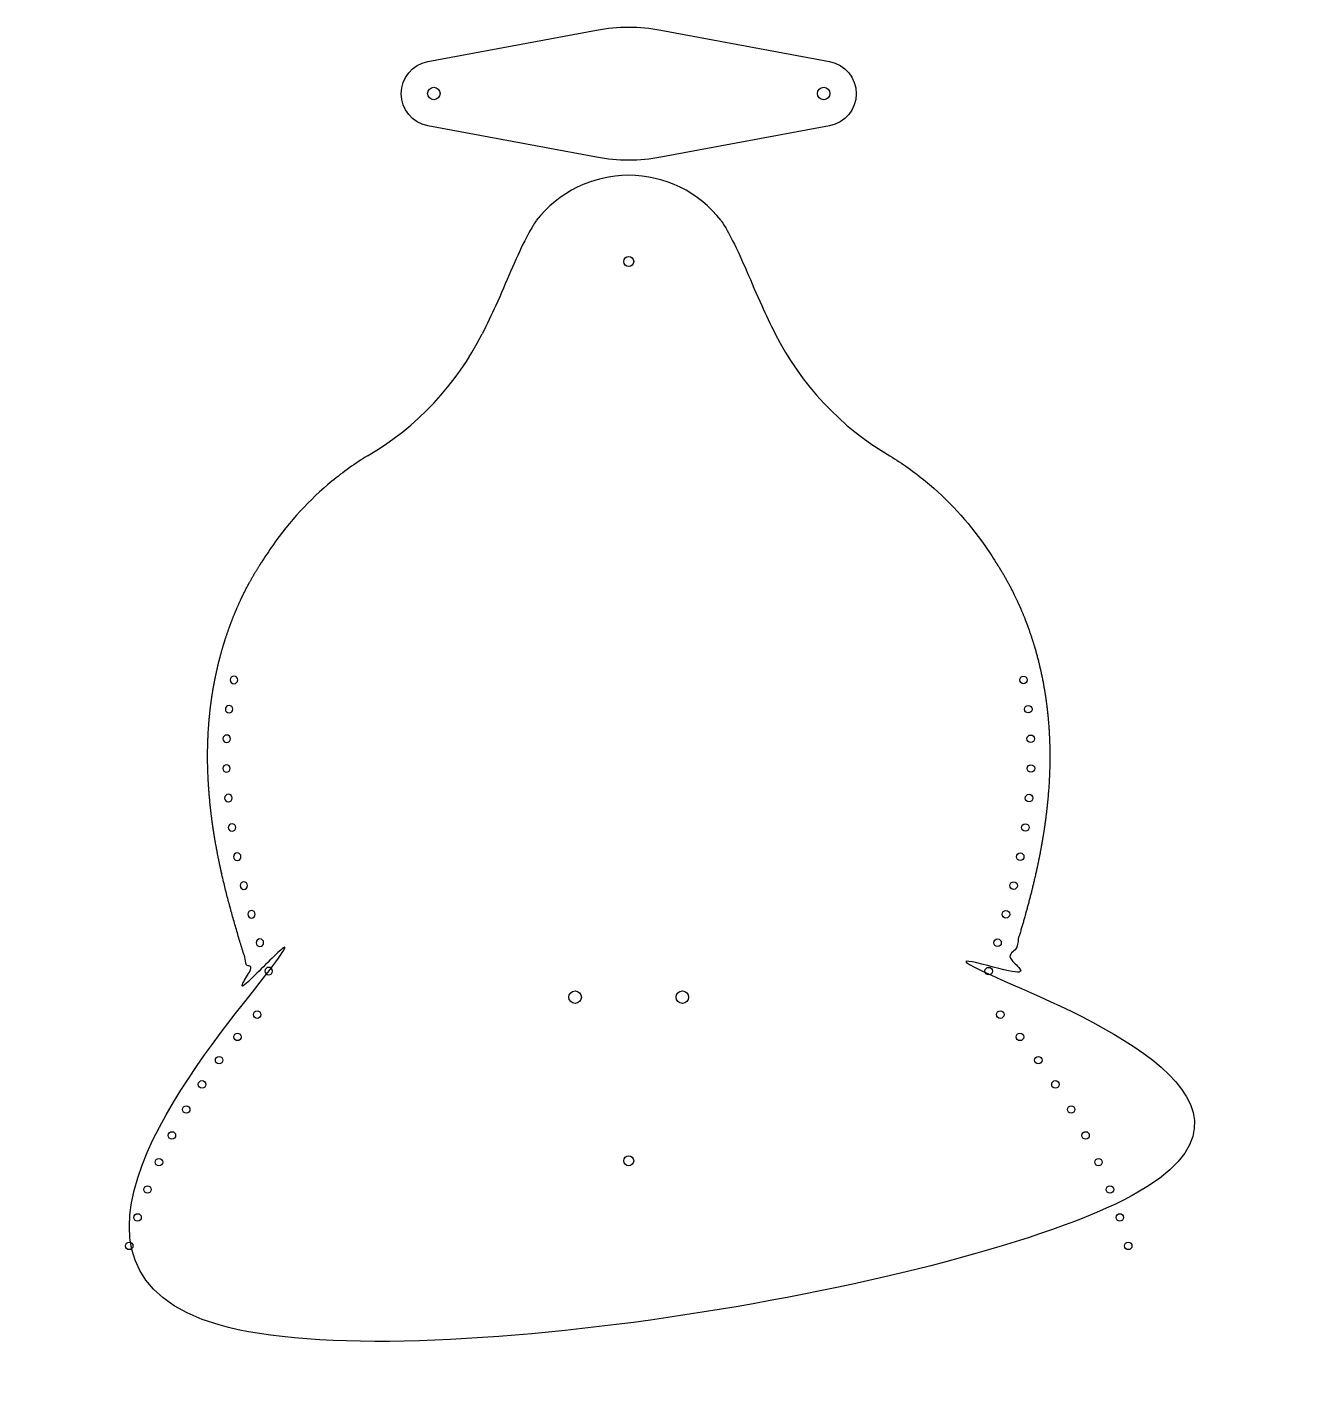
# Model space of a CAD drawing. Header units: millimetres. Extents: x -22 to 233, y -5 to 266.
import ezdxf

# ---------------------------------------------------------------- set-up
doc = ezdxf.new("R2010")
doc.units = ezdxf.units.MM
doc.layers.add('PDF _Геометрия', color=7, linetype='Continuous')

# ---------------------------------------------------------------- blocks, each defined once
blk = doc.blocks.new('*U21')
blk.add_circle((0, 0), 0.75)
blk = doc.blocks.new('*U22')
at = {"color": 0, "linetype": 'ByBlock', "lineweight": -2, "transparency": 16777216}
for p, rotation in [((177.5, 134.93), 101.7239247454963), ((178.46, 129.08), 96.962987785417), ((178.94, 123.17), 92.44643842646892), ((178.98, 117.23), 88.34137235633084), ((178.61, 111.31), 84.64421233904913), ((177.88, 105.42), 81.33453417909735), ((176.84, 99.58), 78.4067268765576), ((175.52, 93.8), 76.02990895057427), ((173.99, 88.06), 74.23600268389725), ((172.31, 82.37), 73.05174058474624), ((170.55, 76.7), 72.49109594218345)]:
    blk.add_blockref('*U21', p, dxfattribs=dict(at, rotation=rotation))
blk = doc.blocks.new('*U24')
blk.add_circle((0, 0), 0.75)
blk = doc.blocks.new('*U25')
at = {"color": 0, "linetype": 'ByBlock', "lineweight": -2, "transparency": 16777216}
for p, rotation in [((177.5, 134.93), 101.7239247454963), ((178.46, 129.08), 96.962987785417), ((178.94, 123.17), 92.44643842646892), ((178.98, 117.23), 88.34137235633084), ((178.61, 111.31), 84.64421233904913), ((177.88, 105.42), 81.33453417909735), ((176.84, 99.58), 78.4067268765576), ((175.52, 93.8), 76.02990895057427), ((173.99, 88.06), 74.23600268389725), ((172.31, 82.37), 73.05174058474624), ((170.55, 76.7), 72.49109594218345)]:
    blk.add_blockref('*U24', p, dxfattribs=dict(at, rotation=rotation))

msp = doc.modelspace()

# ---------------------------------------------------------------- linework, layer by layer
msp.add_lwpolyline([(105.01, 264.92), (138.73, 258.62, -0.363327), (144.06, 252.19, -0.363327), (138.73, 245.77), (105.01, 239.47, -0.046227), (98.58, 238.87, -0.046227), (92.15, 239.47), (58.43, 245.77, -0.363333), (53.11, 252.19, -0.363333), (58.43, 258.62), (92.15, 264.92, -0.046227), (98.58, 265.51, -0.046227)], format="xyb", close=True)
for centre, radius in [((59.61, 252.23), 1.25), ((137.56, 252.23), 1.25), ((98.58, 218.63), 1), ((87.86, 71.49), 1.25), ((109.3, 71.49), 1.25), ((24.31, 67.99), 0.75), ((172.85, 67.99), 0.75), ((20.38, 63.54), 0.75), ((176.78, 63.54), 0.75), ((16.7, 58.89), 0.75), ((180.46, 58.89), 0.75), ((13.29, 54.04), 0.75), ((183.88, 54.04), 0.75), ((10.13, 49.02), 0.75), ((187.03, 49.02), 0.75), ((7.26, 43.83), 0.75), ((189.9, 43.83), 0.75), ((4.67, 38.49), 0.75), ((98.58, 38.76), 1), ((192.49, 38.49), 0.75), ((2.38, 33.02), 0.75), ((194.78, 33.02), 0.75), ((0.4, 27.43), 0.75), ((196.76, 27.43), 0.75), ((-1.27, 21.74), 0.75), ((198.43, 21.74), 0.75)]:
    msp.add_circle(centre, radius)
for centre, radius, start, end in [((98.58, 212.51), 23.36, 37.7542, 142.2458), ((16.45, 230.83), 59.2, 300.3813, 333.2233), ((180.72, 230.83), 59.2, 206.7767, 239.6187)]:
    msp.add_arc(centre, radius, start, end)
msp.add_rational_spline([(171.97, 158.46), (174.28, 154.93), (176.21, 151.14), (179.08, 143.84), (180.12, 140.39), (181.66, 133.55), (182.17, 130.18), (182.75, 123.43), (182.83, 120.05), (182.56, 112.15), (182.07, 107.64), (180.52, 98.37), (179.41, 93.64), (176.86, 84.29), (175.42, 79.66), (173.74, 74.34), (173.51, 73.64), (173.29, 72.95), (176.15, 70.05), (178.88, 66.98), (185.03, 59.24), (188.29, 54.41), (194.04, 44.31), (196.52, 39.03), (200.37, 28.86), (201.84, 24), (202.98, 19.1), (203.04, 18.83), (202.96, 18.56), (202.75, 18.37), (200.88, 16.71), (198.9, 15.16), (193.88, 11.73), (190.75, 9.98), (184.23, 7.09), (180.85, 5.94), (176.62, 4.92), (175.82, 4.75), (175.01, 4.59), (174.98, 4.58), (174.95, 4.58), (174.93, 4.58), (155.49, 2.93), (135.96, 1.9), (84.99, 0.9), (53.51, 1.92), (22.24, 4.58), (22.21, 4.58), (22.18, 4.58), (22.16, 4.59), (19.71, 5.07), (17.27, 5.71), (11.5, 7.64), (8.22, 9.08), (1.98, 12.53), (-0.97, 14.54), (-4.34, 17.29), (-4.97, 17.83), (-5.58, 18.37), (-5.79, 18.56), (-5.88, 18.83), (-5.81, 19.1), (-4.9, 23.06), (-3.76, 27.01), (-0.49, 36.34), (1.85, 41.68), (7.33, 51.93), (10.47, 56.84), (17.01, 65.53), (20.34, 69.38), (23.87, 72.95), (22.6, 76.93), (21.34, 80.93), (19.12, 88.54), (18.14, 92.15), (16.59, 98.96), (15.97, 102.14), (15.02, 108.57), (14.69, 111.8), (14.33, 118.71), (14.36, 122.39), (14.84, 128.68), (15.17, 131.31), (16.13, 136.53), (16.74, 139.12), (19.02, 146.76), (21.1, 151.67), (24.24, 156.96), (24.71, 157.72), (25.19, 158.46)], [1, 1, 1, 1, 1, 1, 1, 1, 1, 1, 1, 1, 1, 1, 1, 1, 1, 1, 1, 1, 1, 1, 1, 1, 1, 1, 1, 0.906763987697, 0.906763987697, 1, 1, 1, 1, 1, 1, 1, 1, 1, 1, 0.998994610378, 0.998994610378, 1, 1, 1, 1, 1, 1, 0.998994610378, 0.998994610378, 1, 1, 1, 1, 1, 1, 1, 1, 1, 1, 0.906763987697, 0.906763987697, 1, 1, 1, 1, 1, 1, 1, 1, 1, 1, 1, 1, 1, 1, 1, 1, 1, 1, 1, 1, 1, 1, 1, 1, 1, 1, 1, 1, 1], degree=3, knots=[0, 0, 0, 0, 12.506111, 12.506111, 23.044419, 23.044419, 33.042597, 33.042597, 43.040775, 43.040775, 56.479195, 56.479195, 70.973968, 70.973968, 85.468741, 85.468741, 87.659314, 87.659314, 87.659314, 87.768921, 87.768921, 87.922587, 87.922587, 88.076253, 88.076253, 88.211638, 88.211638, 88.211638, 89.282119, 89.282119, 89.282119, 89.411107, 89.411107, 89.592077, 89.592077, 89.773046, 89.773046, 89.815593, 89.815593, 89.815593, 89.925446, 89.925446, 89.925446, 89.990354, 89.990354, 90.094762, 90.094762, 90.094762, 90.204615, 90.204615, 90.204615, 90.333603, 90.333603, 90.514572, 90.514572, 90.695542, 90.695542, 90.738088, 90.738088, 90.738088, 91.808569, 91.808569, 91.808569, 91.918206, 91.918206, 92.071884, 92.071884, 92.225561, 92.225561, 92.360893, 92.360893, 92.360893, 104.886361, 104.886361, 116.074443, 116.074443, 125.723093, 125.723093, 135.371743, 135.371743, 146.235181, 146.235181, 154.022387, 154.022387, 161.809592, 161.809592, 177.384004, 177.384004, 180.020208, 180.020208, 180.020208, 180.020208])
at = {"layer": 'PDF _Геометрия'}
for points, knots in [([(80.07, 226.77), (79.27, 225.53), (78.52, 224.2), (75.87, 218.97), (74.14, 214.56), (71.18, 207.98), (70.29, 206.09), (69.3, 204.16)], [0.4898045, 0.4898045, 0.4898045, 0.4898045, 0.5974894, 0.5974894, 0.8873998, 0.8873998, 1, 1, 1, 1]), ([(117.09, 226.77), (117.9, 225.53), (118.64, 224.2), (121.29, 218.97), (123.02, 214.56), (125.99, 207.98), (126.88, 206.09), (127.86, 204.16)], [0.4898045, 0.4898045, 0.4898045, 0.4898045, 0.5974894, 0.5974894, 0.8873998, 0.8873998, 1, 1, 1, 1]), ([(46.38, 179.75), (43.88, 178.25), (41.51, 176.55), (34.77, 170.99), (30.8, 166.63), (26.64, 160.73), (25.9, 159.6), (25.18, 158.45)], [0, 0, 0, 0, 0.1448551, 0.1448551, 0.4345652, 0.4345652, 0.5012681, 0.5012681, 0.5012681, 0.5012681]), ([(150.79, 179.75), (153.28, 178.25), (155.66, 176.55), (162.39, 170.99), (166.37, 166.63), (170.52, 160.73), (171.27, 159.6), (171.98, 158.45)], [0, 0, 0, 0, 0.1448551, 0.1448551, 0.4345652, 0.4345652, 0.5012681, 0.5012681, 0.5012681, 0.5012681])]:
    msp.add_open_spline(points, degree=3, knots=knots, dxfattribs=at)

# ---------------------------------------------------------------- block references
at = {"xscale": -1}
msp.add_blockref('*U25', (197.16, 0), dxfattribs=at)
msp.add_blockref('*U22', (0, 0))

doc.saveas('drawing.dxf')
